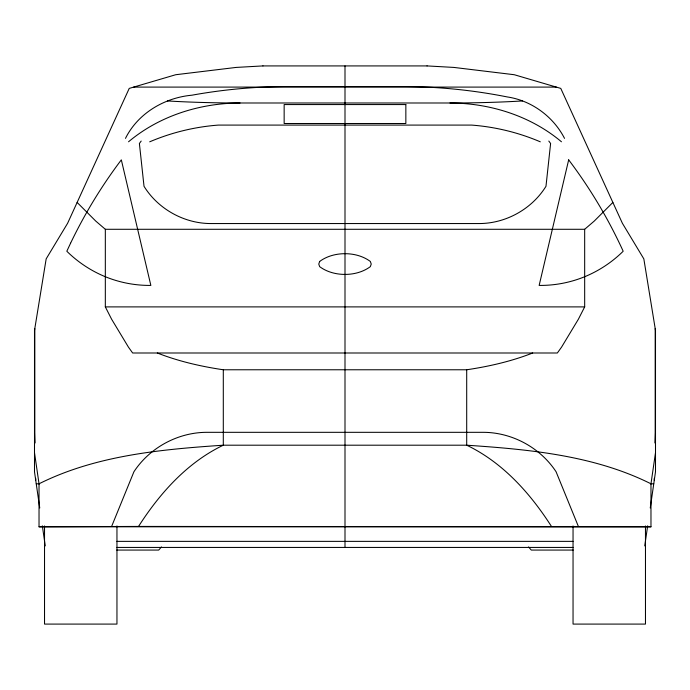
<?xml version="1.0" encoding="UTF-8"?>
<svg xmlns="http://www.w3.org/2000/svg" width="690" height="690" viewBox="0 0 690 690"><rect width="100%" height="100%" fill="white"/><g stroke="black" fill="none" stroke-linecap="round" stroke-linejoin="round"><path stroke-width="1.03" d="M654.267 480.335L654.284 478.325M655.5 433.13L655.198 443.196L655.198 328.587M34.5 452.709L39.028 483.802L39.028 526.798L650.972 526.798L650.972 483.802L655.5 452.709M644.753 545.885L647.66 525.832M650.256 507.978L655.5 471.813L655.5 330.441L643.83 258.871L622.397 223.293L560.772 88.406L514.283 74.727L453.873 67.422L426.998 65.912M612.867 202.437L594.219 221.102L584.672 229.287L584.672 306.895L578.375 319.237L561.548 347.148L557.348 352.995L132.653 352.995L128.452 347.148L111.625 319.237L105.329 306.895L105.329 229.287L95.781 221.102L77.133 202.437M125.477 138.371C137.983 113.263 164.444 97.695 191.941 95.194C222.594 89.64 253.73 86.75 284.875 86.543L405.125 86.543C439.392 86.767 473.633 90.252 507.236 96.936C531.542 100.516 553.328 116.593 564.524 138.371M39.028 526.798L138.543 526.427C159.778 493.255 187.275 462.464 223.301 445.197L466.699 445.197C529.204 449.432 594.142 455.391 650.972 483.802M141.191 141.062L139.389 143.477L144.02 186.3C158.139 209.148 184.411 223.698 211.278 223.551L478.722 223.551C505.589 223.698 531.861 209.148 545.98 186.3L550.611 143.477L548.809 141.062M161.477 546.946L158.717 550.068L116.748 550.068M128.538 141.786C159.399 115.842 200.022 103.095 240.06 102.991L449.94 102.991A156.837 17.983 0 0 0 517.224 101.249L522.554 100.93M39.028 483.802C95.858 455.391 160.796 449.432 223.301 445.197L223.301 369.771C200.825 366.433 178.503 361.31 157.32 352.995M149.696 141.821C171.465 132.532 194.761 126.857 218.359 125.088L471.641 125.088C495.239 126.857 518.535 132.532 540.305 141.821M532.68 352.995C511.497 361.31 489.175 366.433 466.699 369.771L223.301 369.771M263.002 65.912L236.127 67.422L175.717 74.727L129.228 88.406L67.603 223.293L46.17 258.871L34.5 330.441L34.5 471.813L39.744 507.978M650.972 526.798L138.543 526.427M578.375 526.427L556.071 471.744C540.348 447.784 512.437 432.57 483.776 432.32L206.224 432.32C177.563 432.57 149.652 447.784 133.929 471.744L111.625 526.427M262.873 65.921L427.127 65.921M133.679 87.095L556.321 87.095M105.329 229.287L584.672 229.287M105.329 306.895L584.672 306.895M36.242 483.802L39.468 483.802M650.532 483.802L653.758 483.802M116.955 541.365L573.045 541.365M116.955 547.437L573.045 547.437M573.252 550.068L531.283 550.068L528.523 546.946M449.94 102.991C489.978 103.095 530.601 115.842 561.462 141.786M167.446 100.93L172.776 101.249A156.837 17.983 0 0 0 240.06 102.991M551.457 526.427C530.222 493.255 502.725 462.464 466.699 445.197L466.699 369.771M42.34 525.832L45.247 545.885M34.5 433.13L34.802 443.196L34.802 328.587M35.716 478.325L35.733 480.335M645.469 525.944L645.469 624.088L573.045 624.088L573.045 525.944M345 65.912L345 547.437M116.955 525.944L116.955 624.088L44.531 624.088L44.531 525.944M568.672 159.856L539.149 285.419A117.378 117.378 0 0 0 584.672 276.733C599.015 270.842 612.159 262.131 623.182 251.238C608.408 218.911 590.097 188.215 568.672 159.856M319.66 261.458L318.763 264.054L319.66 266.651C333.512 277.009 356.488 277.009 370.34 266.651L371.237 264.054L370.34 261.458C356.488 251.1 333.512 251.1 319.66 261.458M70.587 243.19L66.818 251.238C77.841 262.131 90.985 270.842 105.329 276.733A117.378 117.378 0 0 0 150.851 285.419L121.328 159.856C101.697 185.86 84.663 213.814 70.587 243.19M405.849 104.561L284.151 104.561L284.151 123.51L405.849 123.51L405.849 104.561"/></g></svg>
